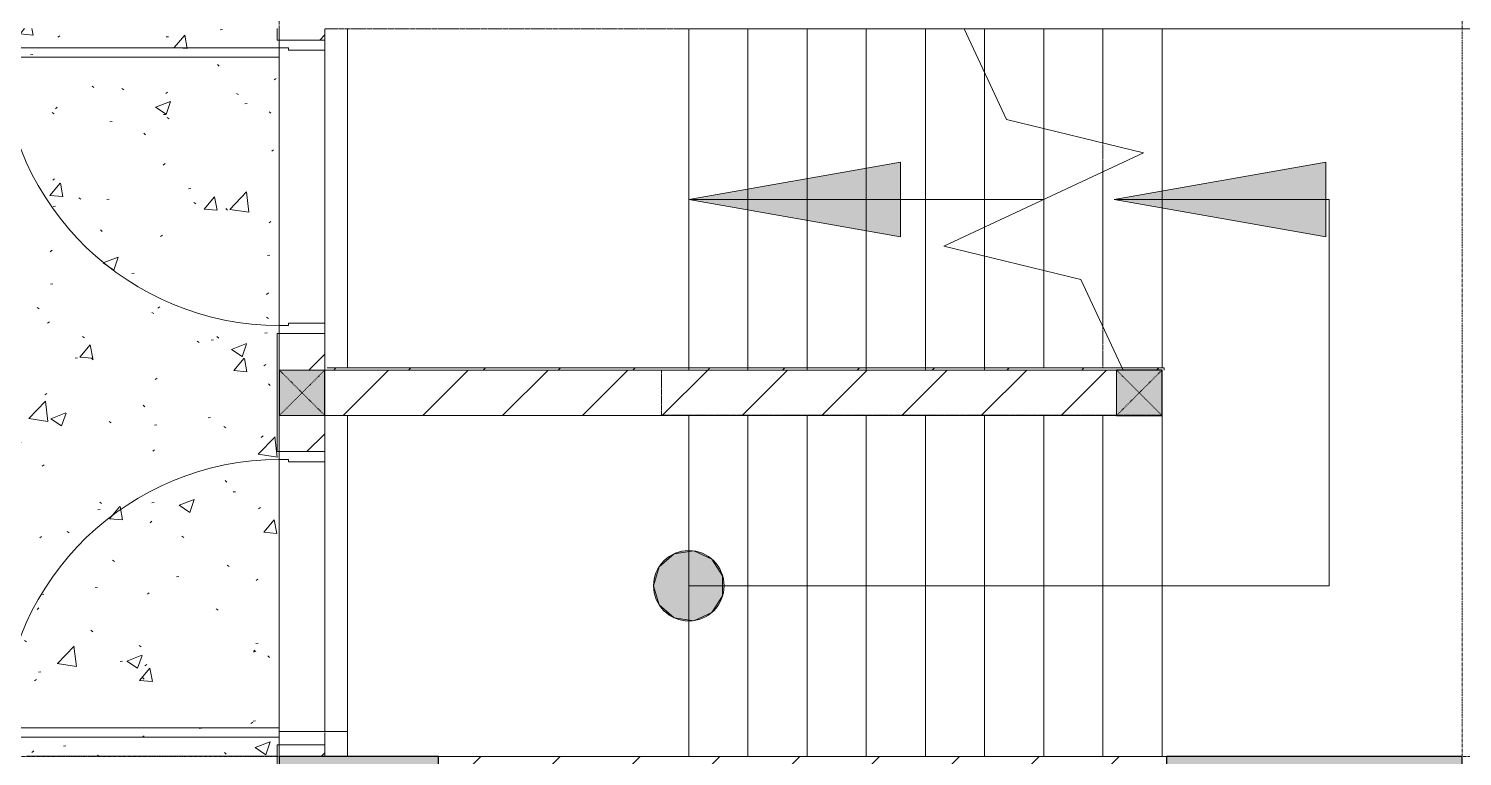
# Model space of a CAD drawing. Header units: millimetres. Extents: x 5121 to 246734, y -48180 to 129206.
# Drawn here: x 32551 to 38853, y 33837 to 37037 of the extents above; entities that cross this region are included whole.
import ezdxf

# ---------------------------------------------------------------- set-up
doc = ezdxf.new("R2010")
doc.units = ezdxf.units.MM
for name, pattern in [('Dash', [6, 3, -3]), ('Grid Line', [22.225, 12.7, -3.175, 3.175, -3.175]), ('Overhead', [3.96875, 2.38125, -1.5875])]:
    doc.linetypes.add(name, pattern=pattern)
for name, color, linetype, lineweight in [('0-1', 7, 'Continuous', 5), ('A-DETL-GENF', 92, 'Continuous', 9), ('A-DOOR', 31, 'Continuous', 9), ('A-DOOR-FRAM', 31, 'Continuous', 9), ('A-FLOR', 192, 'Continuous', 9), ('A-FLOR-1', 50, 'Continuous', 9), ('A-FLOR-PATT', 8, 'Continuous', 9), ('A-WALL', 113, 'Continuous', 9), ('A-WALL-1', 250, 'Continuous', 18), ('A-WALL-FNSH-1', 50, 'Continuous', 9), ('A-WALL-PATT-3', 111, 'Continuous', 9), ('G-IMPT', 8, 'Continuous', 9), ('M-EQPM', 50, 'Continuous', 9), ('S-BEAM-1', 50, 'Continuous', 9), ('S-COLS', 52, 'Continuous', 9), ('S-COLS-1', 7, 'Continuous', 5), ('S-COLS-2', 10, 'Continuous', 25), ('S-COLS-5', 52, 'Continuous', 25), ('S-COLS-6', 52, 'Dash', 9), ('S-COLS-HDLN', 52, 'Dash', 9), ('S-GRID-1', 1, 'Grid Line', 9), ('S-STRS', 31, 'Continuous', 9), ('S-STRS-ANNO', 31, 'Continuous', 9), ('S-STRS-MBND', 31, 'Overhead', 9), ('S-STRS-MBND-1', 31, 'Continuous', 9)]:
    doc.layers.add(name, color=color, linetype=linetype, lineweight=lineweight)
pattern_1 = [(45, (0, 0), (-175.3625, 175.3625), [])]

# ---------------------------------------------------------------- blocks, each defined once
blk = doc.blocks.new('NCV_TKTC_KET CAU_rvt-1-TKCS_MB TỔNG THỂ TẦNG 1')
at = {"layer": 'S-COLS-1'}
for points in [[(34352.6, 33486.9), (34352.6, 33836.9), (33652.6, 33835.3), (33652.6, 33486.9), (34132.1, 33486.9)], [(38852.6, 33486.9), (38852.6, 33836.9), (37552.6, 33835.3), (37552.6, 33486.9), (38052.6, 33486.9)]]:
    blk.add_hatch(color=256, dxfattribs=at).paths.add_polyline_path(points)
at = {"layer": 'A-FLOR-1'}
blk.add_line((35452.6, 35545.6), (35452.6, 37036.9), dxfattribs=at)
at = {"layer": 'S-BEAM-1'}
for p, q in [((33952.6, 35545.3), (33952.6, 37036.9)), ((33952.6, 33836.9), (33952.6, 35335.6)), ((33652.6, 33946.9), (33952.6, 33946.9)), ((33652.6, 33946.9), (33652.6, 33886.9)), ((33952.6, 33836.9), (33952.6, 33946.9))]:
    blk.add_line(p, q, dxfattribs=at)
at = {"layer": 'S-COLS-2'}
for p, q in [((33652.6, 33836.9), (33652.6, 33486.9)), ((34352.6, 33836.9), (33652.6, 33836.9)), ((34352.6, 33486.9), (34352.6, 33836.9)), ((37552.6, 33836.9), (37552.6, 33486.9)), ((38852.6, 33836.9), (37552.6, 33836.9)), ((38852.6, 33486.9), (38852.6, 33836.9))]:
    blk.add_line(p, q, dxfattribs=at)
blk = doc.blocks.new('FD_01 - FD_01-1200x2200mm-1787917-TKCS_MB TỔNG THỂ TẦNG 1')
at = {"layer": 'A-DETL-GENF'}
for p, q in [((570, 100), (570, 1320)), ((570, 1320), (610, 1320)), ((610, 1320), (610, 100)), ((610, 100), (570, 100))]:
    blk.add_line(p, q, dxfattribs=at)
blk.add_arc((610, 100), 1220, 91.87889, 180, dxfattribs=at)
at = {"layer": 'A-DOOR-FRAM'}
for p, q in [((-610, 100), (-645, 100)), ((-610, 60), (-610, 100)), ((645, 100), (610, 100)), ((610, 100), (610, 60)), ((-600, 60), (-610, 60)), ((-600, -100), (-600, 60)), ((610, 60), (600, 60)), ((600, 60), (600, -100)), ((-645, -100), (-600, -100)), ((600, -100), (645, -100))]:
    blk.add_line(p, q, dxfattribs=at)
blk = doc.blocks.new('FD_01 - FD_01-1200x2200mm-V2-TKCS_MB TỔNG THỂ TẦNG 1')
at = {"layer": 'A-DETL-GENF'}
for p, q in [((610, -100), (570, -100)), ((570, -100), (570, -1320)), ((610, -1320), (610, -100)), ((570, -1320), (610, -1320))]:
    blk.add_line(p, q, dxfattribs=at)
blk.add_arc((610, -100), 1220, 180, 268.12111, dxfattribs=at)
at = {"layer": 'A-DOOR-FRAM'}
for p, q in [((-645, 100), (-600, 100)), ((-600, 100), (-600, -60)), ((-600, -60), (-610, -60)), ((-610, -60), (-610, -100)), ((-610, -100), (-645, -100))]:
    blk.add_line(p, q, dxfattribs=at)
blk = doc.blocks.new('TKTC_XREF_251221_MB TANG 1 - TKTC_XREF_260130_MB TANG 1_dwg-4202109-TKCS_MB TỔNG THỂ TẦNG 1')
at = {"layer": 'G-IMPT'}
for p, q in [((-169499.1, -364359.7), (-169499.1, -365649.7)), ((-169499.1, -366169.7), (-169499.1, -367459.7))]:
    blk.add_line(p, q, dxfattribs=at)
blk = doc.blocks.new('TKTC_XREF_251221_MB TANG 1 - TKTC_XREF_251221_MB TANG 1-2038492-TKCS_MB TỔNG THỂ TẦNG 1')
blk.add_blockref('TKTC_XREF_251221_MB TANG 1 - TKTC_XREF_260130_MB TANG 1_dwg-4202109-TKCS_MB TỔNG THỂ TẦNG 1', (169499.1, 384109.7))
blk = doc.blocks.new('G1_SOF - BO TRU - 200x200-3944913-TKCS_MB TỔNG THỂ TẦNG 1')
at = {"layer": 'S-COLS-HDLN'}
for p, q in [((-100, 100), (100, -100)), ((100, 100), (-100, -100))]:
    blk.add_line(p, q, dxfattribs=at)
blk = doc.blocks.new('G1_SOF - BO TRU - 200x200-3050151-TKCS_MB TỔNG THỂ TẦNG 1')
at = {"layer": 'S-COLS-HDLN'}
for p, q in [((-100, 100), (100, -100)), ((100, 100), (-100, -100))]:
    blk.add_line(p, q, dxfattribs=at)

msp = doc.modelspace()

# ---------------------------------------------------------------- hatches: boundary and pattern name
at = {"layer": 'A-FLOR-PATT'}
h = msp.add_hatch(dxfattribs=at)
h.set_pattern_fill('FP_15', color=256, style=0, pattern_type=2)
h.set_pattern_definition([(50, (0, 0), (677.7247, -59.293), [70.866, -779.526]), (355, (0, 0), (-131.104, 710.731), [56.693, -623.621]), (100.451, (56.5, -4.94), (546.627, 651.434), [60.227, -662.495]), (46.184, (0, 189), (1008.414, -156.399), [106.3, -1169.29]), (96.636, (84, 175.9), (883.138, 920.431), [90.34, -993.743]), (351.184, (0, 189), (883.146, 920.423), [85.04, -935.43]), (21, (94.5, 141.73), (564.0056, -380.426), [70.866, -779.526]), (326, (94.5, 141.7), (229.903, 685.18), [56.693, -623.621]), (71.451, (141.5, 110), (793.912, 304.747), [60.227, -662.495]), (37.5, (0, 0), (11.4894, 314.545), [10.394, -605.668, 10.394, -622.676, -625.983]), (37.5, (0, 0), (11.4894, 314.545), [-1249.131, 10.394, -615.589]), (7.5, (0, 0), (248.569, 372.672), [10.394, -350.55, 10.394, -591.495, -238.582]), (7.5, (0, 0), (248.569, 372.672), [-962.833, 10.394, -228.189]), (327.5, (-210.7, 0), (504.3984, -21.3116), [10.394, -225.826, 10.394, -726.613, -977.951]), (327.5, (-210.7, 0), (504.3984, -21.3116), [-973.226, 10.394, -967.557]), (317.5, (-305.2, 0), (551.041, 94.587), [10.394, -296.692, 10.394, -479.054, -694.487]), (317.5, (-305.2, 0), (551.041, 94.587), [-796.534, 10.394, -684.093])])
h.paths.add_polyline_path([(33604.7, 33837.4), (33642.6, 33837.4), (33642.6, 33886.9), (33652.6, 33886.9), (33652.6, 35176.9), (33642.6, 35176.9), (33642.6, 35697), (33652.6, 35697), (33652.6, 36987), (33642.6, 36987), (33642.6, 37037.4), (32447.6, 37036.9), (32447.6, 37027.4), (31103.5, 37027.4), (31103.5, 33847.4), (32542.6, 33846.9), (32542.6, 33837.4)])
at = {"layer": 'A-WALL-PATT-3'}
h = msp.add_hatch(dxfattribs=at)
h.set_pattern_fill('FP_1', color=256, style=0, pattern_type=2)
h.set_pattern_definition(pattern_1)
h.paths.add_polyline_path([(33652.6, 33836.9), (33852.6, 33836.9), (33852.6, 33886.9), (33652.6, 33886.9), (33652.6, 33836.9)])
h.paths.add_polyline_path([(33652.6, 35176.9), (33852.6, 35176.9), (33852.6, 35335.6), (33652.6, 35335.6)])
h.paths.add_polyline_path([(33852.6, 35535.6), (33852.6, 35697), (33652.6, 35697), (33652.6, 35535.6)])
h.paths.add_polyline_path([(33652.6, 36987), (33852.6, 36987), (33852.6, 37036.9), (33652.6, 37036.9), (33652.6, 36987)])
h = msp.add_hatch(dxfattribs=at)
h.set_pattern_fill('FP_43', color=256, style=0, pattern_type=2)
h.set_pattern_definition([(45, (0, 0), (-164.4023, 164.4023), [])])
h.paths.add_polyline_path([(37532.6, 35535.6), (37542.6, 35535.6), (37542.4, 35545.6), (33862.6, 35545.6), (33862.6, 35535.6), (37451.6, 35535.6)])
h = msp.add_hatch(dxfattribs=at)
h.set_pattern_fill('FP_1', color=256, style=0, pattern_type=2)
h.set_pattern_definition(pattern_1)
h.paths.add_polyline_path([(34754, 35335.6), (37332.6, 35336.9), (37332.6, 35535.6), (33852.6, 35535.6), (33852.6, 35335.6)])
h = msp.add_hatch(dxfattribs=at)
h.set_pattern_fill('FP_1', color=256, style=0, pattern_type=2)
h.set_pattern_definition(pattern_1)
h.paths.add_polyline_path([(34352.6, 33636.9), (37552.6, 33636.9), (37552.6, 33836.9), (34352.6, 33835.3), (34352.6, 33737.4)])
at = {"layer": 'S-COLS-1'}
for points in [[(33652.6, 35335.6), (33852.6, 35335.6), (33852.6, 35535.6), (33652.6, 35535.6), (33652.6, 35335.6)], [(37332.6, 35335.6), (37532.6, 35336.9), (37532.6, 35535.6), (37332.6, 35535.6), (37332.6, 35336.9)]]:
    msp.add_hatch(color=256, dxfattribs=at).paths.add_polyline_path(points)
at = {"layer": 'S-STRS-ANNO'}
for points in [[(36382.6, 36121.6), (36382.6, 36449.6), (35452.6, 36285.6)], [(38252.6, 36121.6), (38252.6, 36449.6), (37322.6, 36285.6)], [(35474.6, 34433.5), (35554.1, 34469.8), (35601.3, 34543.3), (35601.3, 34630.6), (35554.1, 34704.1), (35474.6, 34740.4), (35388.2, 34727.9), (35322.2, 34670.7), (35297.6, 34586.9), (35322.2, 34503.1), (35388.2, 34445.9)]]:
    msp.add_hatch(color=256, dxfattribs=at).paths.add_polyline_path(points)
h = msp.add_hatch(color=256, dxfattribs=at)
edge = h.paths.add_edge_path()
edge.add_arc((35452.6, 34586.9), 155, 0, 360)

# ---------------------------------------------------------------- linework, layer by layer
at = {"layer": 'A-FLOR'}
msp.add_line((32541.9, 33837.4), (33642.8, 33837.4), dxfattribs=at)
at = {"layer": 'A-WALL'}
for p, q in [((33852.6, 36987), (33852.6, 37026.9)), ((33652.6, 35732), (33652.6, 36952)), ((33852.6, 36942), (33852.6, 35742)), ((33852.6, 35535.6), (33852.6, 35697)), ((33652.6, 35535.6), (33852.6, 35535.6)), ((37332.6, 35335.6), (37332.6, 35535.6)), ((33852.6, 35335.6), (33652.6, 35335.6)), ((33852.6, 35176.9), (33852.6, 35325.6)), ((33652.6, 33946.9), (33652.6, 35141.9)), ((33852.6, 35131.9), (33852.6, 33946.9)), ((33852.6, 33836.9), (33852.6, 33886.9))]:
    msp.add_line(p, q, dxfattribs=at)
at = {"layer": 'A-WALL-1'}
for p, q in [((33652.6, 37037.4), (33652.6, 36987)), ((33652.6, 36987), (33852.6, 36987)), ((33852.6, 35697), (33652.6, 35697)), ((33652.6, 35697), (33652.6, 35535.6)), ((37542.6, 35545.6), (33862.6, 35545.6)), ((37542.6, 35535.6), (37542.6, 35545.6)), ((33852.6, 35535.6), (33852.6, 35325.6)), ((33852.6, 35535.6), (37532.6, 35535.6)), ((33652.6, 35335.6), (33652.6, 35176.9)), ((33852.6, 35335.6), (37332.6, 35335.6)), ((33652.6, 35176.9), (33852.6, 35176.9)), ((33852.6, 33886.9), (33652.6, 33886.9)), ((33652.6, 33836.9), (33652.6, 33886.9)), ((33652.6, 33836.9), (33852.6, 33836.9)), ((37552.6, 33836.9), (34352.6, 33836.9)), ((34352.6, 33836.9), (34352.6, 33636.9)), ((37552.6, 33636.9), (37552.6, 33836.9))]:
    msp.add_line(p, q, dxfattribs=at)
at = {"layer": 'A-WALL-FNSH-1'}
for p, q in [((33642.6, 37037.4), (33642.6, 36987)), ((33642.6, 36987), (33652.6, 36987)), ((33652.6, 35697), (33642.6, 35697)), ((33642.6, 35697), (33642.6, 35176.9)), ((33652.6, 35335.6), (33652.6, 35535.6)), ((33642.6, 35176.9), (33652.6, 35176.9)), ((33652.6, 33886.9), (33642.6, 33886.9)), ((33642.6, 33886.9), (33642.6, 33846.9)), ((33642.6, 33846.9), (33642.6, 33486.9)), ((33652.6, 33486.9), (33652.6, 33846.9))]:
    msp.add_line(p, q, dxfattribs=at)
at = {"layer": 'S-COLS'}
for p, q in [((33852.6, 35535.6), (33652.6, 35535.6)), ((37332.6, 35535.6), (37332.6, 35335.6)), ((33652.6, 35335.6), (33852.6, 35335.6))]:
    msp.add_line(p, q, dxfattribs=at)
at = {"layer": 'S-COLS-5'}
for p, q in [((33652.6, 35535.6), (33652.6, 35335.6)), ((33852.6, 35335.6), (33852.6, 35535.6)), ((37532.6, 35535.6), (37332.6, 35535.6)), ((37532.6, 35335.6), (37532.6, 35535.6)), ((37332.6, 35335.6), (37532.6, 35335.6))]:
    msp.add_line(p, q, dxfattribs=at)
at = {"layer": 'S-GRID-1'}
for p, q in [((33652.6, 23210.6), (33652.6, 78232.7)), ((38852.6, 23210.6), (38852.6, 78232.7)), ((129301.8, 33836.9), (31601.8, 33836.9))]:
    msp.add_line(p, q, dxfattribs=at)
at = {"layer": 'S-STRS'}
for p, q in [((35452.6, 35545.6), (35452.6, 37035.6)), ((36662.8, 37035.6), (35452.6, 37035.6)), ((35712.6, 35545.6), (35712.6, 37035.6)), ((35972.6, 35545.6), (35972.6, 37035.6)), ((36232.6, 35545.6), (36232.6, 37035.6)), ((36492.6, 35545.6), (36492.6, 37035.6)), ((37532.6, 37035.6), (36662.8, 37035.6)), ((36752.6, 36843.2), (36752.6, 37035.6)), ((37012.6, 36597), (37012.6, 37035.6)), ((37272.6, 36533.8), (37272.6, 37035.6)), ((39002.6, 37035.6), (37532.6, 37035.6)), ((37532.6, 35545.6), (37532.6, 37035.6)), ((36752.6, 36164.3), (36752.6, 36843.2)), ((37012.6, 36285.6), (37012.6, 36597)), ((37272.6, 35728), (37272.6, 36406.8)), ((37012.6, 35974.2), (37012.6, 36285.6)), ((36752.6, 36037.4), (36752.6, 36164.3)), ((36752.6, 35545.6), (36752.6, 36037.4)), ((37012.6, 35545.6), (37012.6, 35974.2)), ((35452.6, 35335.6), (35452.6, 33836.9)), ((35712.6, 35335.6), (35712.6, 33836.9)), ((35972.6, 35335.6), (35972.6, 33836.9)), ((36232.6, 35335.6), (36232.6, 33836.9)), ((36492.6, 35335.6), (36492.6, 33836.9)), ((36752.6, 35335.6), (36752.6, 33836.9)), ((37012.6, 35335.6), (37012.6, 33836.9)), ((37272.6, 35335.6), (37272.6, 33836.9)), ((37532.6, 35335.6), (37532.6, 33836.9))]:
    msp.add_line(p, q, dxfattribs=at)
at = {"layer": 'S-STRS-ANNO'}
for p, q in [((36382.6, 36449.6), (35452.6, 36285.6)), ((36382.6, 36121.6), (36382.6, 36449.6)), ((38252.6, 36449.6), (37322.6, 36285.6)), ((38252.6, 36121.6), (38252.6, 36449.6)), ((35712.6, 36285.6), (35452.6, 36285.6)), ((35452.6, 36285.6), (36382.6, 36121.6)), ((35972.6, 36285.6), (35712.6, 36285.6)), ((36232.6, 36285.6), (35972.6, 36285.6)), ((36492.6, 36285.6), (36232.6, 36285.6)), ((36752.6, 36285.6), (36492.6, 36285.6)), ((37012.6, 36285.6), (36752.6, 36285.6)), ((37532.6, 36285.6), (37322.6, 36285.6)), ((37322.6, 36285.6), (38252.6, 36121.6)), ((38267.6, 36285.6), (37532.6, 36285.6)), ((38267.6, 34586.9), (38267.6, 36285.6)), ((35388.2, 34727.9), (35322.2, 34670.7)), ((35474.6, 34740.4), (35388.2, 34727.9)), ((35554.1, 34704.1), (35474.6, 34740.4)), ((35322.2, 34670.7), (35297.6, 34586.9)), ((35601.3, 34630.6), (35554.1, 34704.1)), ((35601.3, 34543.3), (35601.3, 34630.6)), ((35297.6, 34586.9), (35322.2, 34503.1)), ((35452.6, 34586.9), (35712.6, 34586.9)), ((35554.1, 34469.8), (35601.3, 34543.3)), ((35712.6, 34586.9), (35972.6, 34586.9)), ((35972.6, 34586.9), (36232.6, 34586.9)), ((36232.6, 34586.9), (36492.6, 34586.9)), ((36492.6, 34586.9), (36752.6, 34586.9)), ((36752.6, 34586.9), (37012.6, 34586.9)), ((37012.6, 34586.9), (37272.6, 34586.9)), ((37272.6, 34586.9), (37532.6, 34586.9)), ((37532.6, 34586.9), (38267.6, 34586.9)), ((35322.2, 34503.1), (35388.2, 34445.9)), ((35388.2, 34445.9), (35474.6, 34433.5)), ((35474.6, 34433.5), (35554.1, 34469.8))]:
    msp.add_line(p, q, dxfattribs=at)
msp.add_circle((35452.6, 34586.9), 155, dxfattribs=at)
at = {"layer": 'S-STRS-MBND'}
for p, q in [((33852.6, 37035.6), (35452.6, 37035.6)), ((33852.6, 33836.9), (33852.6, 37035.6)), ((35452.6, 35535.6), (35452.6, 37035.6)), ((36662.8, 37035.6), (35452.6, 37035.6)), ((35712.6, 35535.6), (35712.6, 37035.6)), ((35972.6, 35535.6), (35972.6, 37035.6)), ((36232.6, 35535.6), (36232.6, 37035.6)), ((36492.6, 35535.6), (36492.6, 37035.6)), ((36752.6, 36164.3), (36752.6, 36843.2)), ((37012.6, 36285.6), (37012.6, 36597)), ((37272.6, 36406.8), (37272.6, 36533.8)), ((36752.6, 35535.6), (36752.6, 36037.4)), ((37012.6, 35545.6), (37012.6, 35974.2)), ((37272.6, 35545.6), (37272.6, 35728)), ((35332.7, 35535.6), (35332.7, 35336.9)), ((35452.6, 35535.6), (35332.7, 35535.6)), ((36980.7, 35535.6), (35452.6, 35535.6)), ((35332.7, 35336.9), (35452.6, 35336.9)), ((35452.6, 35336.9), (35452.6, 33836.9)), ((35452.6, 35336.9), (37532.6, 35336.9)), ((35712.6, 35336.9), (35712.6, 33836.9)), ((35972.6, 35336.9), (35972.6, 33836.9)), ((36232.6, 35336.9), (36232.6, 33836.9)), ((36492.6, 35336.9), (36492.6, 33836.9)), ((36752.6, 35336.9), (36752.6, 33836.9)), ((37012.6, 35336.9), (37012.6, 33836.9)), ((37272.6, 35336.9), (37272.6, 33836.9)), ((37532.6, 35336.9), (37532.6, 33836.9)), ((35452.6, 33836.9), (33852.6, 33836.9)), ((35452.6, 33836.9), (37532.6, 33836.9))]:
    msp.add_line(p, q, dxfattribs=at)
at = {"layer": 'S-STRS-MBND-1'}
for p, q in [((36662.8, 37035.6), (36848.8, 36636.8)), ((36848.8, 36636.8), (37451.6, 36490.3)), ((37451.6, 36490.3), (36573.6, 36080.9)), ((36573.6, 36080.9), (37176.3, 35934.4)), ((37176.3, 35934.4), (37362.3, 35535.6))]:
    msp.add_line(p, q, dxfattribs=at)

# ---------------------------------------------------------------- block references
at = {"layer": '0-1'}
msp.add_blockref('NCV_TKTC_KET CAU_rvt-1-TKCS_MB TỔNG THỂ TẦNG 1', (0, 0), dxfattribs=at)
at = {"layer": 'A-DOOR'}
for name, p, rotation in [('FD_01 - FD_01-1200x2200mm-1787917-TKCS_MB TỔNG THỂ TẦNG 1', (33752.6, 36342), 89.99999999999993), ('FD_01 - FD_01-1200x2200mm-V2-TKCS_MB TỔNG THỂ TẦNG 1', (33752.6, 34531.9), 269.9999999999999)]:
    msp.add_blockref(name, p, dxfattribs=dict(at, rotation=rotation))
at = {"layer": 'M-EQPM'}
msp.add_blockref('TKTC_XREF_251221_MB TANG 1 - TKTC_XREF_251221_MB TANG 1-2038492-TKCS_MB TỔNG THỂ TẦNG 1', (33652.6, 17236.9), dxfattribs=at)
at = {"layer": 'S-COLS-6'}
for name, p in [('G1_SOF - BO TRU - 200x200-3944913-TKCS_MB TỔNG THỂ TẦNG 1', (33752.6, 35435.6)), ('G1_SOF - BO TRU - 200x200-3050151-TKCS_MB TỔNG THỂ TẦNG 1', (37432.6, 35435.6))]:
    msp.add_blockref(name, p, dxfattribs=at)

doc.saveas('drawing.dxf')
